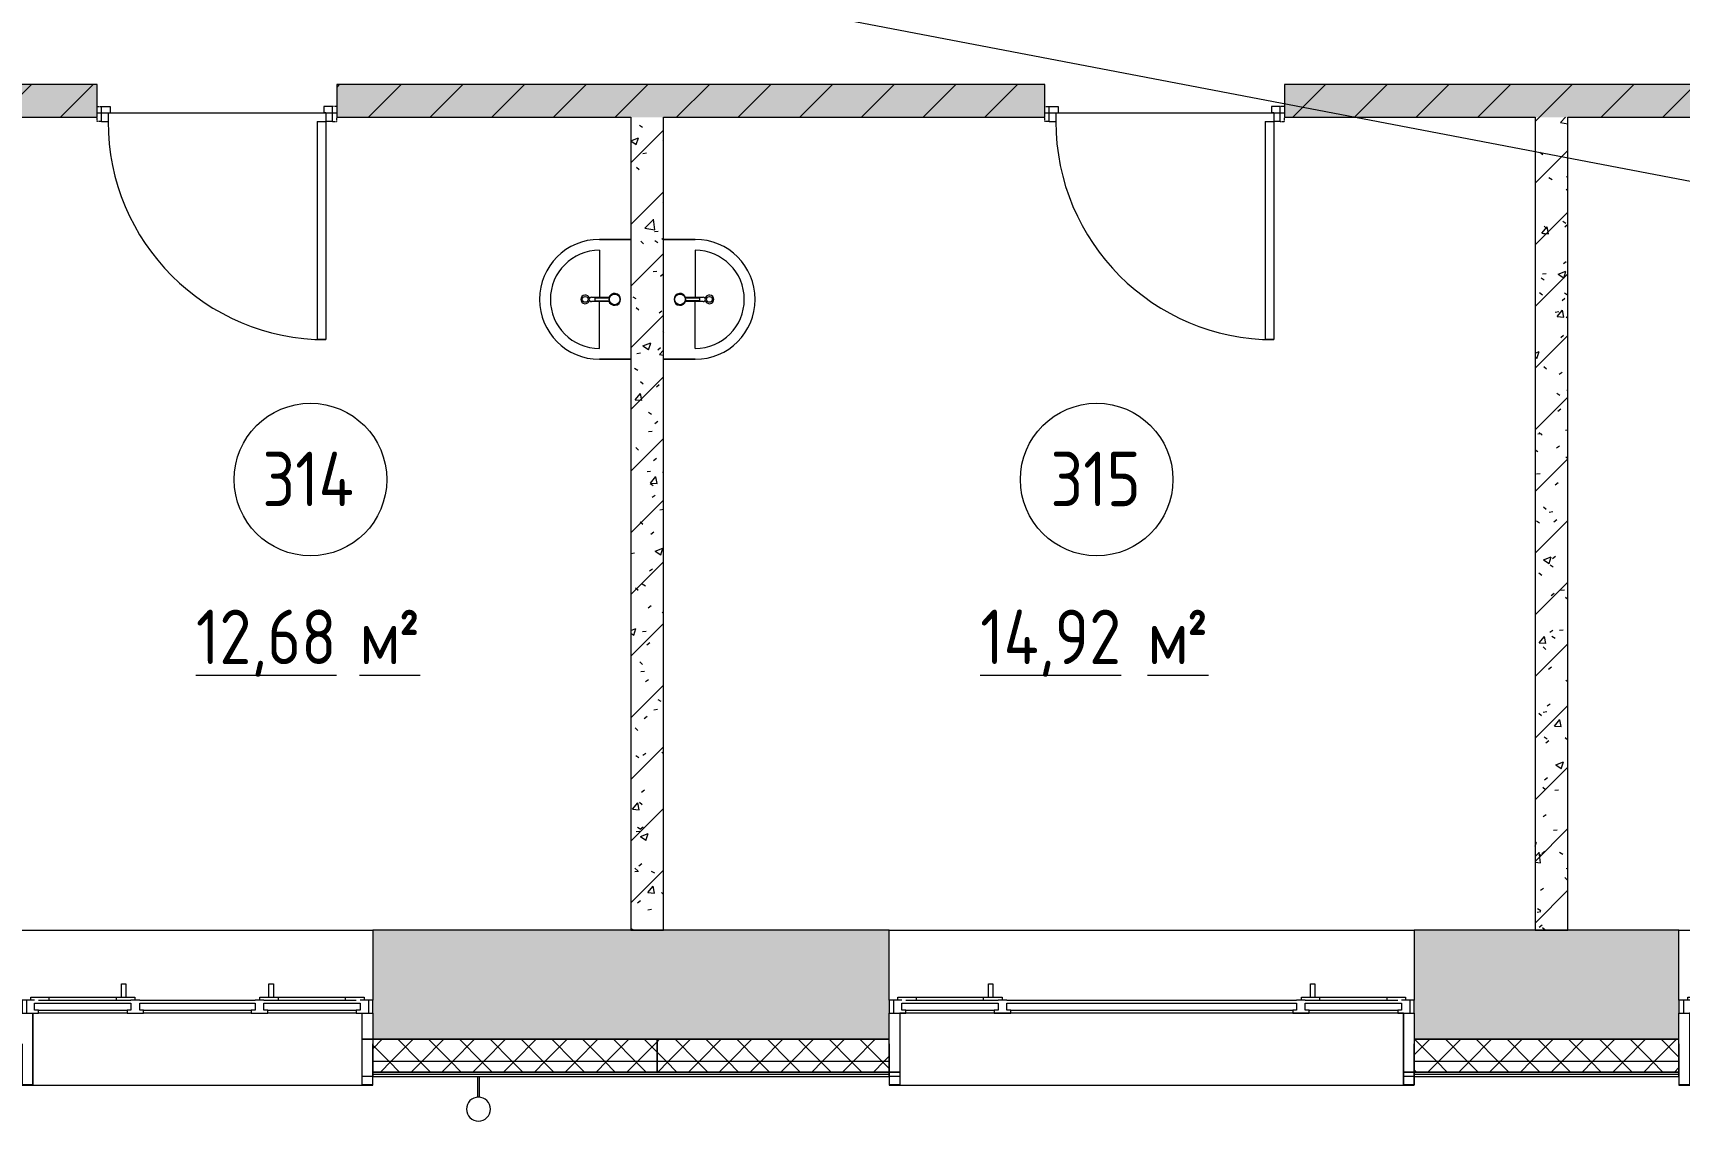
# Model space of a CAD drawing. Header units: millimetres. Extents: x -515342 to 330399, y -224905 to 507333.
# Drawn here: x -336525 to -328969, y 260370 to 265362 of the extents above; entities that cross this region are included whole.
import ezdxf

# ---------------------------------------------------------------- set-up
doc = ezdxf.new("R2010")
doc.units = ezdxf.units.MM
doc.linetypes.add('ASVP_Невидимые', pattern=[5, 3, -2])
doc.layers.get('0').update_dxf_attribs({"lineweight": 0})
for name, color, linetype, lineweight in [('_ Окна', 7, 'Continuous', 0), ('Витраж', 7, 'Continuous', 0), ('Двери', 7, 'Continuous', 0), ('Марки помещений', 7, 'Continuous', 0), ('Обобщенные модели', 7, 'Continuous', 0), ('Окна', 7, 'Continuous', 0), ('Перекрытие', 7, 'Continuous', 0), ('Сантехника', 7, 'Continuous', 0), ('Стены внутренние', 7, 'Continuous', 0), ('Стены наружные', 7, 'Continuous', 0), ('Стены несущие', 7, 'Continuous', 0), ('Стены отделка', 7, 'Continuous', 0), ('Стены перегородки', 7, 'Continuous', 0), ('Стены штриховка', 7, 'Continuous', 0), ('экспертиза ДУ', 1, 'Continuous', 0)]:
    doc.layers.add(name, color=color, linetype=linetype, lineweight=lineweight)
doc.styles.add('GOST Common_1', font='', dxfattribs={"width": 0.9, "height": 250})
doc.styles.add('GOST Common_2', font='', dxfattribs={"width": 0.9, "height": 250})
doc.styles.get('GOST Common_1').set_extended_font_data('GOST Common')
doc.styles.get('GOST Common_2').set_extended_font_data('GOST Common')
pattern_1 = [(45, (0, 0), (-70.71068, 70.71068), []), (135, (0, 0), (-70.71068, -70.71068), [])]
pattern_2 = [(45, (-375064.64, 258270.41), (-141.42136, 141.42136), [])]
pattern_3 = [(50, (-375064.64, 258270.4), (364.368, -31.8783), [38.1, -419.1]), (355, (-375064.64, 258270.4), (-70.4859, 382.1133), [30.48, -335.28]), (100.451, (-375034.27, 258267.76), (293.885, 350.2334), [32.38, -356.18]), (46.184, (-375064.64, 258372), (542.1585, -84.086), [57.15, -628.65]), (96.636, (-375019.46, 258365), (474.805, 494.8554), [48.57, -534.27]), (351.184, (-375064.64, 258372), (474.81, 494.85), [45.72, -502.92]), (21, (-375013.84, 258346.6), (303.2285, -204.5305), [38.1, -419.1]), (326, (-375013.84, 258346.6), (123.604, 368.376), [30.48, -335.28]), (71.451, (-374988.57, 258329.57), (426.834, 163.8427), [32.38, -356.18]), (37.5, (-375064.64, 258270.41), (6.17665, 169.11015), [16.764, -314.452, 16.764, -323.596, -336.55]), (37.5, (-375064.64, 258270.41), (6.17665, 169.11015), [-671.576, 16.764, -319.786]), (7.5, (-375064.64, 258270.41), (133.6389, 200.3615), [16.764, -177.292, 16.764, -306.832, -128.27]), (7.5, (-375064.64, 258270.41), (133.6389, 200.3615), [-517.652, 16.764, -111.506]), (327.5, (-375177.92, 258270.41), (271.18182, -11.45836), [16.764, -110.236, 16.764, -379.476, -525.78]), (327.5, (-375177.92, 258270.41), (271.18182, -11.45836), [-523.24, 16.764, -509.016]), (317.5, (-375228.72, 258270.41), (296.2585, 50.8528), [16.764, -148.336, 16.764, -246.38, -373.38]), (317.5, (-375228.72, 258270.41), (296.2585, 50.8528), [-428.244, 16.764, -356.616])]

# ---------------------------------------------------------------- blocks, each defined once
blk = doc.blocks.new('Окно_ПВХ_3Створки_1Фрамуга-верх - АР_Окно_ОП_1820_h_х1570_3ст2фр-в-V3-О_АР_П_3__6_750_План 3 этажа')
at = {"layer": '_ Окна'}
for p, q in [((-729, 130), (-805, 130)), ((-805, 130), (-805, 70)), ((-785, 70), (-785, 130)), ((-747, 84), (-747, 116)), ((-747, 116), (-729, 116)), ((-305, 84), (-747, 84)), ((-729, 116), (-729, 130)), ((-323, 116), (-729, 116)), ((-247, 130), (-323, 130)), ((-323, 130), (-323, 116)), ((-323, 116), (-305, 116)), ((-305, 116), (-305, 84)), ((-265, 84), (-265, 116)), ((-265, 116), (-247, 116)), ((265, 84), (-265, 84)), ((-247, 116), (-247, 130)), ((247, 116), (-247, 116)), ((323, 130), (247, 130)), ((247, 130), (247, 116)), ((247, 116), (265, 116)), ((265, 116), (265, 84)), ((305, 84), (305, 116)), ((305, 116), (323, 116)), ((747, 84), (305, 84)), ((323, 116), (323, 130)), ((729, 116), (323, 116)), ((729, 130), (729, 116)), ((805, 130), (729, 130)), ((729, 116), (747, 116)), ((747, 116), (747, 84)), ((785, 70), (785, 130)), ((805, 70), (805, 130)), ((-805, 70), (-747, 70)), ((-765, 56), (-765, 70)), ((-680, 56), (-765, 56)), ((-680, 70), (-680, 56)), ((-372, 70), (-372, 56)), ((-287, 56), (-372, 56)), ((-305, 70), (-265, 70)), ((-287, 70), (-287, 56)), ((265, 70), (305, 70)), ((287, 56), (287, 70)), ((372, 56), (287, 56)), ((372, 70), (372, 56)), ((680, 70), (680, 56)), ((765, 56), (680, 56)), ((747, 70), (805, 70)), ((765, 70), (765, 56))]:
    blk.add_line(p, q, dxfattribs=at)
at = {"layer": 'Окна'}
for p, q in [((-729, 130), (-323, 130)), ((-247, 130), (247, 130)), ((323, 130), (729, 130)), ((-305, 70), (-729, 70)), ((-372, 56), (-680, 56)), ((-348.5, -4), (-348.5, 56)), ((-328.5, 56), (-328.5, -4)), ((265, 70), (-265, 70)), ((729, 70), (305, 70)), ((328.5, -4), (328.5, 56)), ((348.5, 56), (348.5, -4)), ((680, 56), (372, 56)), ((-328.5, -4), (-348.5, -4)), ((348.5, -4), (328.5, -4))]:
    blk.add_line(p, q, dxfattribs=at)
blk = doc.blocks.new('Окно_ПВХ_3Створки_1Фрамуга-верх - АР_Окно_ОП_1820_h_х2370_3ст2фр-в-9695517-О_АР_П_3__6_750_План 3 этажа')
at = {"layer": '_ Окна'}
for p, q in [((-1129, 130), (-1205, 130)), ((-1205, 130), (-1205, 70)), ((-1185, 70), (-1185, 130)), ((-1147, 84), (-1147, 116)), ((-1147, 116), (-1129, 116)), ((-705, 84), (-1147, 84)), ((-1129, 116), (-1129, 130)), ((-723, 116), (-1129, 116)), ((-647, 130), (-723, 130)), ((-723, 130), (-723, 116)), ((-723, 116), (-705, 116)), ((-705, 116), (-705, 84)), ((-665, 84), (-665, 116)), ((-665, 116), (-647, 116)), ((665, 84), (-665, 84)), ((-647, 116), (-647, 130)), ((647, 116), (-647, 116)), ((723, 130), (647, 130)), ((647, 130), (647, 116)), ((647, 116), (665, 116)), ((665, 116), (665, 84)), ((705, 84), (705, 116)), ((705, 116), (723, 116)), ((1147, 84), (705, 84)), ((723, 116), (723, 130)), ((1129, 116), (723, 116)), ((1129, 130), (1129, 116)), ((1205, 130), (1129, 130)), ((1129, 116), (1147, 116)), ((1147, 116), (1147, 84)), ((1185, 70), (1185, 130)), ((1205, 70), (1205, 130)), ((-1205, 70), (-1147, 70)), ((-1165, 56), (-1165, 70)), ((-1080, 56), (-1165, 56)), ((-1080, 70), (-1080, 56)), ((-772, 70), (-772, 56)), ((-687, 56), (-772, 56)), ((-705, 70), (-665, 70)), ((-687, 70), (-687, 56)), ((665, 70), (705, 70)), ((687, 56), (687, 70)), ((772, 56), (687, 56)), ((772, 70), (772, 56)), ((1080, 70), (1080, 56)), ((1165, 56), (1080, 56)), ((1147, 70), (1205, 70)), ((1165, 70), (1165, 56))]:
    blk.add_line(p, q, dxfattribs=at)
at = {"layer": 'Окна'}
for p, q in [((-1129, 130), (-723, 130)), ((-647, 130), (647, 130)), ((723, 130), (1129, 130)), ((-705, 70), (-1129, 70)), ((-772, 56), (-1080, 56)), ((-748.5, -4), (-748.5, 56)), ((-728.5, 56), (-728.5, -4)), ((665, 70), (-665, 70)), ((1129, 70), (705, 70)), ((728.5, -4), (728.5, 56)), ((748.5, 56), (748.5, -4)), ((1080, 56), (772, 56)), ((-728.5, -4), (-748.5, -4)), ((748.5, -4), (728.5, -4))]:
    blk.add_line(p, q, dxfattribs=at)
blk = doc.blocks.new('Прямоугольный импост - АР_Откос_Металлический_50х330 Белый Левый-9898756-О_АР_П_3__6_750_План 3 этажа')
at = {"layer": 'Витраж'}
blk.add_line((30162.6, 2265), (31672.6, 2265), dxfattribs=at)
blk = doc.blocks.new('Прямоугольный импост - АР_Откос_Металлический_50х330 Белый Правый-V10-О_АР_П_3__6_750_План 3 этажа')
at = {"layer": 'Витраж', "lineweight": 18}
for p, q in [((-50, -40), (-50, 290)), ((-49, 290), (-49, -39)), ((-1, -39), (-1, 150)), ((-1, 150), (0, 150)), ((0, 150), (0, -40)), ((0, -40), (-50, -40)), ((-49, -39), (-1, -39))]:
    blk.add_line(p, q, dxfattribs=at)
blk = doc.blocks.new('Прямоугольный импост - АР_Откос_Металлический_50х330 Белый Левый-V11-О_АР_П_3__6_750_План 3 этажа')
at = {"layer": 'Витраж', "lineweight": 18}
for p, q in [((-50, 290), (-50, -40)), ((-49, -39), (-49, 290)), ((0, 150), (-1, 150)), ((-1, 150), (-1, -39)), ((0, -40), (0, 150)), ((-50, -40), (0, -40)), ((-1, -39), (-49, -39))]:
    blk.add_line(p, q, dxfattribs=at)
blk = doc.blocks.new('Прямоугольный импост - АР_Откос_Металлический_50х330 Белый Правый-V17-О_АР_П_3__6_750_План 3 этажа')
at = {"layer": 'Витраж', "lineweight": 18}
for p, q in [((-50, -40), (-50, 290)), ((-50, 290), (-49, 290)), ((-49, 290), (-49, -39)), ((-1, -39), (-1, 150)), ((-1, 150), (0, 150)), ((0, 150), (0, -40)), ((0, -40), (-50, -40)), ((-49, -39), (-1, -39))]:
    blk.add_line(p, q, dxfattribs=at)
blk = doc.blocks.new('Прямоугольный импост - АР_Откос_Металлический_50х330 Коричневый Левый-9899771-О_АР_П_3__6_750_План 3 этажа')
at = {"layer": 'Витраж'}
for p, q in [((24023.4, 2594.9), (21713.4, 2594.9)), ((21713.4, 2264.9), (24023.4, 2264.9))]:
    blk.add_line(p, q, dxfattribs=at)
blk = doc.blocks.new('Прямоугольный импост - АР_Откос_Металлический_50х330 Коричневый Правый-V12-О_АР_П_3__6_750_План 3 этажа')
at = {"layer": 'Витраж', "lineweight": 18}
for p, q in [((-50, -40), (-50, 290)), ((-50, 290), (-49, 290)), ((-49, 290), (-49, -39)), ((-1, -39), (-1, 150)), ((-1, 150), (0, 150)), ((0, 150), (0, -40)), ((0, -40), (-50, -40)), ((-49, -39), (-1, -39))]:
    blk.add_line(p, q, dxfattribs=at)
blk = doc.blocks.new('Прямоугольный импост - АР_Откос_Металлический_50х330 Коричневый Левый-V13-О_АР_П_3__6_750_План 3 этажа')
at = {"layer": 'Витраж', "lineweight": 18}
for p, q in [((-50, 290), (-50, -40)), ((-49, 290), (-50, 290)), ((-49, -39), (-49, 290)), ((0, 150), (-1, 150)), ((-1, 150), (-1, -39)), ((0, -40), (0, 150)), ((-50, -40), (0, -40)), ((-1, -39), (-49, -39))]:
    blk.add_line(p, q, dxfattribs=at)
blk = doc.blocks.new('Влж_Водосточная труба_Хомут - Хомут-V25-О_АР_П_3__6_750_План 3 этажа')
at = {"layer": 'Обобщенные модели'}
for p, q in [((40580, 2304.9), (40580, 2209.7)), ((40580, 2304.9), (40590, 2304.9)), ((40590, 2209.7), (40590, 2304.9))]:
    blk.add_line(p, q, dxfattribs=at)
for start, end in [(360, 180), (180, 360)]:
    blk.add_arc((40585, 2154.9), 55, start, end, dxfattribs=at)
blk.add_open_spline([(40590, 2209.7), (40590, 2209.7), (40589.9, 2209.7), (40589.7, 2209.7), (40589.3, 2209.8), (40588.9, 2209.8), (40588.2, 2209.8), (40587.5, 2209.9), (40586.7, 2209.9), (40585.8, 2209.9), (40585, 2209.9), (40584.2, 2209.9), (40583.5, 2209.9), (40582.7, 2209.9), (40581.8, 2209.8), (40581, 2209.8), (40580.2, 2209.7), (40580, 2209.7), (40580, 2209.7)], degree=3, knots=[0, 0, 0, 0, 0.055556, 0.111111, 0.166667, 0.222222, 0.277778, 0.333333, 0.388889, 0.444444, 0.513889, 0.548611, 0.583333, 0.652778, 0.722222, 0.791667, 0.861111, 1, 1, 1, 1], dxfattribs=at)
blk = doc.blocks.new('СД_Люблино_Фасады_rvt-1-О_АР_П_3__6_750_План 3 этажа')
at = {"layer": 'Стены внутренние'}
h = blk.add_hatch(dxfattribs=at)
h.set_pattern_fill('FP_1', color=256, style=0, pattern_type=2)
h.set_pattern_definition([(45, (0, 0), (-224.5064, 224.5064), []), (45, (224.5, 0), (-224.5064, 224.5064), [396.875, -79.375, 3.353, -76.022])])
h.paths.add_polyline_path([(85325, 2475), (85325, 2975), (84034.6, 2975), (84034.6, 2475), (84354.2, 2475)])
h.paths.add_polyline_path([(82424.6, 2475), (82424.6, 2975), (80024.6, 2975), (80024.6, 2475), (82310.6, 2475)])
h.paths.add_polyline_path([(77614.6, 2475), (77614.6, 2975), (76428.8, 2975), (76428.8, 2475), (77457.1, 2475)])
h.paths.add_polyline_path([(73880.8, 2475), (74018.8, 2475), (74018.8, 2975), (71654.3, 2975), (71654.3, 2475), (73625.3, 2475)])
h.paths.add_polyline_path([(70044.3, 2475), (70044.3, 2975), (68833.2, 2975), (68833.2, 2475), (69547.1, 2475)])
h.paths.add_polyline_path([(67223.2, 2475), (67223.2, 2975), (66055, 2975), (66055, 2475), (66983.7, 2475)])
h.paths.add_polyline_path([(64445, 2475), (64445, 2975), (63279.5, 2975), (63279.5, 2475), (64429.2, 2475)])
h.paths.add_polyline_path([(61669.5, 2475), (61669.5, 2975), (59270, 2975), (59270, 2475), (61619.2, 2475)])
h.paths.add_polyline_path([(56860, 2475), (56860, 2975), (55705, 2975), (55705, 2475), (56765.7, 2475)])
h.paths.add_polyline_path([(53295, 2475), (53295, 2975), (52107.5, 2975), (52107.5, 2475), (53189.4, 2475)])
h.paths.add_polyline_path([(49697.5, 2475), (49697.5, 2975), (48505, 2975), (48505, 2475), (49613.1, 2475)])
h.paths.add_polyline_path([(46036.8, 2475), (46095, 2475), (46095, 2975), (44880, 2975), (44880, 2475), (45525.9, 2475)])
h.paths.add_polyline_path([(42470, 2475), (42470, 2975), (40100.1, 2975), (40100.1, 2475), (42460.5, 2475)])
h.paths.add_polyline_path([(38490.1, 2475), (38490.1, 2975), (37284.2, 2975), (37284.2, 2475), (38373.4, 2475)])
h.paths.add_polyline_path([(35563.4, 2475), (35674.2, 2475), (35674.2, 2975), (34486.9, 2975), (34486.9, 2475), (35308, 2475)])
h.paths.add_polyline_path([(32753.5, 2475), (32876.9, 2475), (32876.9, 2975), (31722.6, 2975), (31722.6, 2475), (32242.6, 2475)])
h.paths.add_polyline_path([(29943.5, 2475), (30112.6, 2475), (30112.6, 2975), (27685.9, 2975), (27685.9, 2475), (29688.1, 2475)])
h.paths.add_polyline_path([(25275.9, 2475), (25275.9, 2975), (24073.4, 2975), (24073.4, 2475), (25090, 2475)])
h.paths.add_polyline_path([(21663.4, 2475), (21663.4, 2975), (19290.9, 2975), (19290.9, 2475), (21513.7, 2475)])
h.paths.add_polyline_path([(17680.9, 2475), (17680.9, 2975), (16335, 2975), (16335, 2475), (17426.5, 2475)])
at = {"layer": 'Стены наружные'}
h = blk.add_hatch(dxfattribs=at)
h.set_pattern_fill('FP_5', color=256, style=0, pattern_type=2)
h.set_pattern_definition(pattern_1)
h.paths.add_polyline_path([(41405, 2375), (41405, 2475), (40100.1, 2475), (40100.1, 2375), (40927.8, 2375)])
h.paths.add_polyline_path([(38490.1, 2375), (38490.1, 2475), (37284.2, 2475), (37284.2, 2375), (38373.4, 2375)])
h.paths.add_polyline_path([(35674.2, 2375), (35674.2, 2475), (34436.9, 2475), (34436.9, 2375), (35563.4, 2375)])
h.paths.add_polyline_path([(32753.5, 2375), (32926.9, 2375), (32926.9, 2475), (31722.6, 2475), (31722.6, 2375), (32242.6, 2375)])
h.paths.add_polyline_path([(30112.6, 2375), (30112.6, 2475), (27685.9, 2475), (27685.9, 2375), (29943.5, 2375)])
h.paths.add_polyline_path([(25090, 2375), (25275.9, 2375), (25275.9, 2475), (24073.4, 2475), (24073.4, 2375)])
h.paths.add_polyline_path([(21663.4, 2375), (21663.4, 2475), (19290.9, 2475), (19290.9, 2375), (21513.7, 2375)])
h.paths.add_polyline_path([(17426.5, 2375), (17680.9, 2375), (17680.9, 2475), (16335, 2475), (16335, 2375), (16915.6, 2375)])
h = blk.add_hatch(dxfattribs=at)
h.set_pattern_fill('FP_5', color=256, style=0, pattern_type=2)
h.set_pattern_definition(pattern_1)
h.paths.add_polyline_path([(59320.2, 2375), (60240, 2375), (60240, 2475), (59270, 2475), (59270, 2375)])
h.paths.add_polyline_path([(56765.7, 2375), (56860, 2375), (56860, 2475), (55705, 2475), (55705, 2375), (56254.8, 2375)])
h.paths.add_polyline_path([(53295, 2375), (53295, 2475), (52107.5, 2475), (52107.5, 2375), (53189.4, 2375)])
h.paths.add_polyline_path([(48591.3, 2375), (49697.5, 2375), (49697.5, 2475), (48505, 2475), (48505, 2375)])
h.paths.add_polyline_path([(46095, 2375), (46095, 2475), (44880, 2475), (44880, 2375), (46036.8, 2375)])
h.paths.add_polyline_path([(42470, 2375), (42470, 2475), (41405, 2475), (41405, 2375), (42460.5, 2375)])
h = blk.add_hatch(dxfattribs=at)
h.set_pattern_fill('FP_5', color=256, style=0, pattern_type=2)
h.set_pattern_definition(pattern_1)
h.paths.add_polyline_path([(41405, 2325), (41405, 2375), (40100.1, 2375), (40100.1, 2325), (41385, 2325)])
h.paths.add_polyline_path([(38490.1, 2325), (38490.1, 2375), (37284.2, 2375), (37284.2, 2325), (38373.4, 2325)])
h.paths.add_polyline_path([(35563.4, 2325), (35674.2, 2325), (35674.2, 2375), (34436.9, 2375), (34436.9, 2325), (35308, 2325)])
h.paths.add_polyline_path([(32926.9, 2325), (32926.9, 2375), (31722.6, 2375), (31722.6, 2325), (32753.5, 2325)])
h.paths.add_polyline_path([(30112.6, 2325), (30112.6, 2375), (27685.9, 2375), (27685.9, 2325), (29943.5, 2325)])
h.paths.add_polyline_path([(25090, 2325), (25275.9, 2325), (25275.9, 2375), (24073.4, 2375), (24073.4, 2325)])
h.paths.add_polyline_path([(21663.4, 2325), (21663.4, 2375), (19290.9, 2375), (19290.9, 2325), (21513.7, 2325)])
h.paths.add_polyline_path([(17680.9, 2325), (17680.9, 2375), (16435, 2375), (16435, 2325), (17426.5, 2325)])
h = blk.add_hatch(dxfattribs=at)
h.set_pattern_fill('FP_5', color=256, style=0, pattern_type=2)
h.set_pattern_definition(pattern_1)
h.paths.add_polyline_path([(59320.2, 2325), (60240, 2325), (60240, 2375), (59270, 2375), (59270, 2325)])
h.paths.add_polyline_path([(56765.7, 2325), (56860, 2325), (56860, 2375), (55705, 2375), (55705, 2325), (56254.8, 2325)])
h.paths.add_polyline_path([(53295, 2325), (53295, 2375), (52107.5, 2375), (52107.5, 2325), (53189.4, 2325)])
h.paths.add_polyline_path([(49697.5, 2325), (49697.5, 2375), (48505, 2375), (48505, 2325), (49613.1, 2325)])
h.paths.add_polyline_path([(46095, 2325), (46095, 2375), (44880, 2375), (44880, 2325), (46036.8, 2325)])
h.paths.add_polyline_path([(42470, 2325), (42470, 2375), (41405, 2375), (41405, 2325), (42460.5, 2325)])
at = {"layer": 'Стены внутренние'}
for p, q in [((38490.1, 2975), (40100.1, 2975)), ((42470, 2975), (44880, 2975)), ((46095, 2975), (48505, 2975)), ((40100.1, 2475), (40051.1, 2475)), ((40099.3, 2304.9), (40051, 2304.9)), ((42519.1, 2304.9), (42470.8, 2304.9)), ((42471, 2324.9), (42519.2, 2324.9)), ((44830.8, 2324.9), (44879, 2324.9)), ((44879.2, 2304.9), (44830.9, 2304.9))]:
    blk.add_line(p, q, dxfattribs=at)
at = {"layer": 'Стены наружные'}
for p, q in [((40051.1, 2475), (40100.1, 2475)), ((42519.2, 2325), (42471, 2325)), ((44879, 2325), (44830.8, 2325))]:
    blk.add_line(p, q, dxfattribs=at)
at = {"layer": 'Стены несущие'}
for p, q in [((42470, 2975), (40100.1, 2975)), ((40100.1, 2975), (40100.1, 2655)), ((42470, 2655), (42470, 2975)), ((46095, 2975), (44880, 2975)), ((44880, 2975), (44880, 2655)), ((46095, 2655), (46095, 2975)), ((40100.1, 2595), (40100.1, 2475)), ((42470, 2475), (42470, 2595)), ((44880, 2595), (44880, 2475)), ((46095, 2475), (46095, 2595)), ((40100.1, 2475), (41405, 2475)), ((41405, 2475), (42470, 2475)), ((42470, 2475), (41405, 2475)), ((44880, 2475), (46095, 2475)), ((46095, 2475), (44880, 2475))]:
    blk.add_line(p, q, dxfattribs=at)
at = {"layer": 'Стены отделка', "lineweight": 9}
for p, q in [((41405, 2475), (40100.1, 2475)), ((40100.1, 2475), (40100.1, 2375)), ((41405, 2375), (41405, 2475)), ((41405, 2475), (41405, 2375)), ((42470, 2375), (42470, 2475)), ((44880, 2475), (44880, 2375)), ((46095, 2375), (46095, 2475)), ((40100.1, 2375), (40100.1, 2325)), ((41405, 2325), (41405, 2375)), ((41405, 2375), (41405, 2325)), ((42470, 2325), (42470, 2375)), ((44880, 2375), (44880, 2325)), ((46095, 2325), (46095, 2375)), ((40100.1, 2324.9), (40100.1, 2314.9)), ((40100.1, 2314.9), (40100.1, 2304.9)), ((40100.1, 2304.9), (40580.2, 2304.9)), ((40589.8, 2304.9), (41385, 2304.9)), ((41385, 2325), (41405, 2325)), ((42470, 2324.9), (41385, 2324.9)), ((41385, 2304.9), (42470, 2304.9)), ((41405, 2325), (42470, 2325)), ((42470, 2314.9), (42470, 2324.9)), ((42470, 2304.9), (42470, 2314.9)), ((44880, 2325), (46095, 2325)), ((46095, 2324.9), (44880, 2324.9)), ((44880, 2324.9), (44880, 2314.9)), ((44880, 2314.9), (44880, 2304.9)), ((44880, 2304.9), (46095, 2304.9)), ((46095, 2314.9), (46095, 2324.9)), ((46095, 2304.9), (46095, 2314.9))]:
    blk.add_line(p, q, dxfattribs=at)
at = {"layer": 'Стены штриховка'}
for p, q in [((40100.1, 2375), (41405, 2375)), ((41405, 2375), (42470, 2375)), ((44880, 2375), (46095, 2375)), ((40100.1, 2325), (41385, 2325)), ((41385, 2324.9), (40100.1, 2324.9)), ((40100.1, 2314.9), (41385, 2314.9)), ((41385, 2314.9), (42470, 2314.9)), ((44880, 2314.9), (46095, 2314.9))]:
    blk.add_line(p, q, dxfattribs=at)
at = {"layer": 'Витраж', "lineweight": 9, "extrusion": (0, 0, -1)}
for name, p in [('Прямоугольный импост - АР_Откос_Металлический_50х330 Белый Правый-V10-О_АР_П_3__6_750_План 3 этажа', (-38490.1, 2305)), ('Прямоугольный импост - АР_Откос_Металлический_50х330 Коричневый Правый-V12-О_АР_П_3__6_750_План 3 этажа', (-42470, 2304.9)), ('Прямоугольный импост - АР_Откос_Металлический_50х330 Белый Правый-V17-О_АР_П_3__6_750_План 3 этажа', (-46095, 2304.9))]:
    blk.add_blockref(name, p, dxfattribs=at)
at = {"layer": 'Витраж', "lineweight": 9}
for name, p in [('Прямоугольный импост - АР_Откос_Металлический_50х330 Белый Левый-V11-О_АР_П_3__6_750_План 3 этажа', (40100.1, 2305)), ('Прямоугольный импост - АР_Откос_Металлический_50х330 Коричневый Левый-9899771-О_АР_П_3__6_750_План 3 этажа', (20806.6, 0)), ('Прямоугольный импост - АР_Откос_Металлический_50х330 Коричневый Левый-V13-О_АР_П_3__6_750_План 3 этажа', (44880, 2304.9)), ('Прямоугольный импост - АР_Откос_Металлический_50х330 Белый Левый-9898756-О_АР_П_3__6_750_План 3 этажа', (8377.5, 0))]:
    blk.add_blockref(name, p, dxfattribs=at)
at = {"layer": 'Обобщенные модели', "lineweight": 9}
blk.add_blockref('Влж_Водосточная труба_Хомут - Хомут-V25-О_АР_П_3__6_750_План 3 этажа', (0, 0), dxfattribs=at)
at = {"layer": 'Окна', "lineweight": 9, "rotation": 180}
for name, p in [('Окно_ПВХ_3Створки_1Фрамуга-верх - АР_Окно_ОП_1820_h_х1570_3ст2фр-в-V3-О_АР_П_3__6_750_План 3 этажа', (39295.1, 2725)), ('Окно_ПВХ_3Створки_1Фрамуга-верх - АР_Окно_ОП_1820_h_х2370_3ст2фр-в-9695517-О_АР_П_3__6_750_План 3 этажа', (43675, 2725)), ('Окно_ПВХ_3Створки_1Фрамуга-верх - АР_Окно_ОП_1820_h_х2370_3ст2фр-в-9695517-О_АР_П_3__6_750_План 3 этажа', (47300, 2725))]:
    blk.add_blockref(name, p, dxfattribs=at)
blk = doc.blocks.new('Дверь_Деревянная_1 полотно - АР_Дверь_Межкомнатная_1000х2000h_полотно__Г_Пр-9571013-О_АР_П_3__6_750_План 3 этажа')
at = {"layer": 'Двери', "lineweight": 18}
for p, q in [((-500, 95), (-500, 1095)), ((-500, 1095), (-460, 1095)), ((-460, 95), (-460, 1095)), ((-530, 95), (-500, 95)), ((-530, 95), (-530, 25)), ((-500, 55), (-500, 95)), ((-460, 95), (-500, 95)), ((530, 95), (500, 95)), ((500, 55), (500, 95)), ((530, 95), (530, 25)), ((-530, 25), (-490, 25)), ((-500, 55), (-490, 55)), ((-490, 25), (-490, 55)), ((500, 55), (490, 55)), ((490, 25), (490, 55)), ((530, 25), (490, 25))]:
    blk.add_line(p, q, dxfattribs=at)
at = {"layer": 'Двери', "linetype": 'ASVP_Невидимые', "lineweight": 18}
for p, q in [((-550, 95), (-550, 75)), ((-530, 95), (-550, 95)), ((530, 95), (550, 95)), ((550, 95), (550, 75)), ((-550, 25), (-530, 25)), ((550, 25), (530, 25))]:
    blk.add_line(p, q, dxfattribs=at)
at = {"layer": 'Двери', "lineweight": 18}
blk.add_arc((-500, 95), 1000, 0, 90, dxfattribs=at)
blk = doc.blocks.new('2D_Раковина - АР_Сантехнические приборы_Раковина 550х420-8920611-О_АР_П_3__6_750_План 3 этажа')
at = {"layer": 'Сантехника'}
for p, q in [((-119.1, 175.6), (-119.1, 256.9)), ((-115.1, 241), (-115.1, 174.6)), ((-103.1, 241), (-115.1, 241)), ((-103.1, 174.6), (-103.1, 241)), ((-99.1, 256.9), (-99.1, 175.6)), ((-384.1, 220), (-384.1, 75)), ((-384.1, 75), (-384.1, 220)), ((-334.1, 220), (-119.1, 220)), ((115.9, 220), (-99.1, 220)), ((165.9, 75), (165.9, 220)), ((165.9, 220), (165.9, 75))]:
    blk.add_line(p, q, dxfattribs=at)
for centre, radius in [((-109.1, 285), 13.3), ((-109.1, 150), 24.5)]:
    blk.add_circle(centre, radius, dxfattribs=at)
for centre, radius, start, end in [((-109.1, 220), 275, 360, 180), ((-109.1, 220), 275, 360, 180), ((-109.1, 220), 225, 0, 180), ((-109.1, 285), 20, 284.14377, 255.85623), ((-109.1, 256.9), 10, 0, 180), ((-109.1, 150), 27.5, 102.60426, 77.39774), ((-109.1, 150), 25.3, 76.29328, 103.7089)]:
    blk.add_arc(centre, radius, start, end, dxfattribs=at)
blk = doc.blocks.new('ASVP_Марка_Помещение_ДваЗначения - Номер Площадь-685795-О_АР_П_3__6_750_План 3 этажа')
at = {"layer": 'Марки помещений'}
blk.add_circle((0, 0), 3.5, dxfattribs=at)

msp = doc.modelspace()

# ---------------------------------------------------------------- hatches: boundary and pattern name
at = {"layer": 'Стены внутренние'}
h = msp.add_hatch(dxfattribs=at)
h.set_pattern_fill('FP_2', color=256, style=0, pattern_type=2)
h.set_pattern_definition(pattern_2)
h.paths.add_polyline_path([(-326079.6354, 264975.4137), (-326079.6354, 265125.4137), (-327779.6354, 265125.4137), (-327779.6354, 264975.4137), (-326473.3092, 264975.4137)])
h.paths.add_polyline_path([(-328879.6354, 264975.4137), (-328879.6354, 265125.4137), (-330779.6354, 265125.4137), (-330779.6354, 264975.4137), (-329479.6354, 264975.4137)])
h.paths.add_polyline_path([(-331879.6354, 264975.4137), (-331879.6354, 265125.4137), (-335129.6354, 265125.4137), (-335129.6354, 264975.4137), (-332604.0905, 264975.4137)])
h.paths.add_polyline_path([(-336229.6354, 264975.4137), (-336229.6354, 265125.4137), (-338129.6354, 265125.4137), (-338129.6354, 264975.4137), (-336691.278, 264975.4137)])
h.paths.add_polyline_path([(-339329.6354, 264975.4137), (-339329.6354, 265125.4137), (-341079.6354, 265125.4137), (-341079.6354, 264975.4137), (-339779.6354, 264975.4137)])
h.paths.add_polyline_path([(-342079.6354, 264975.4137), (-342079.6354, 265125.4137), (-343579.6354, 265125.4137), (-343579.6354, 264975.4137), (-342822.0592, 264975.4137)])
h = msp.add_hatch(dxfattribs=at)
h.set_pattern_fill('FP_3', color=256, style=0, pattern_type=2)
h.set_pattern_definition(pattern_3)
h.paths.add_polyline_path([(-326079.6354, 264975.4137), (-326079.6354, 265125.4137), (-327779.6354, 265125.4137), (-327779.6354, 264975.4137), (-326473.3092, 264975.4137)])
h.paths.add_polyline_path([(-328879.6354, 264975.4137), (-328879.6354, 265125.4137), (-330779.6354, 265125.4137), (-330779.6354, 264975.4137), (-329479.6354, 264975.4137)])
h.paths.add_polyline_path([(-331879.6354, 264975.4137), (-331879.6354, 265125.4137), (-335129.6354, 265125.4137), (-335129.6354, 264975.4137), (-332604.0905, 264975.4137)])
h.paths.add_polyline_path([(-336229.6354, 264975.4137), (-336229.6354, 265125.4137), (-338129.6354, 265125.4137), (-338129.6354, 264975.4137), (-336691.278, 264975.4137)])
h.paths.add_polyline_path([(-339329.6354, 264975.4137), (-339329.6354, 265125.4137), (-341079.6354, 265125.4137), (-341079.6354, 264975.4137), (-339779.6354, 264975.4137)])
h.paths.add_polyline_path([(-342079.6354, 264975.4137), (-342079.6354, 265125.4137), (-343579.6354, 265125.4137), (-343579.6354, 264975.4137), (-342822.0592, 264975.4137)])
h = msp.add_hatch(dxfattribs=at)
h.set_pattern_fill('FP_2', color=256, style=0, pattern_type=2)
h.set_pattern_definition(pattern_2)
h.paths.add_polyline_path([(-333629.6354, 261245.4137), (-333629.6354, 264975.4137), (-333779.6354, 264975.4137), (-333779.6354, 261245.4137)])
h = msp.add_hatch(dxfattribs=at)
h.set_pattern_fill('FP_3', color=256, style=0, pattern_type=2)
h.set_pattern_definition(pattern_3)
h.paths.add_polyline_path([(-333629.6354, 261245.4137), (-333629.6354, 264975.4137), (-333779.6354, 264975.4137), (-333779.6354, 261245.4137)])
h = msp.add_hatch(dxfattribs=at)
h.set_pattern_fill('FP_2', color=256, style=0, pattern_type=2)
h.set_pattern_definition(pattern_2)
h.paths.add_polyline_path([(-329538.6999, 261245.4137), (-329479.6354, 261245.4137), (-329479.6354, 264975.4137), (-329629.6354, 264975.4137), (-329629.6354, 261245.4137)])
h = msp.add_hatch(dxfattribs=at)
h.set_pattern_fill('FP_3', color=256, style=0, pattern_type=2)
h.set_pattern_definition(pattern_3)
h.paths.add_polyline_path([(-329538.6999, 261245.4137), (-329479.6354, 261245.4137), (-329479.6354, 264975.4137), (-329629.6354, 264975.4137), (-329629.6354, 261245.4137)])

# ---------------------------------------------------------------- linework, layer by layer
at = {"layer": 'Перекрытие'}
for p, q in [((-336229.6354, 264995.4137), (-335129.6354, 264995.4137)), ((-331879.6354, 264995.4137), (-330779.6354, 264995.4137))]:
    msp.add_line(p, q, dxfattribs=at)
at = {"layer": 'Стены перегородки'}
for p, q in [((-336229.6354, 265125.4137), (-338129.6354, 265125.4137)), ((-336229.6354, 264975.4137), (-336229.6354, 265125.4137)), ((-331879.6354, 265125.4137), (-335129.6354, 265125.4137)), ((-335129.6354, 265125.4137), (-335129.6354, 264975.4137)), ((-331879.6354, 264975.4137), (-331879.6354, 265125.4137)), ((-328879.6354, 265125.4137), (-330779.6354, 265125.4137)), ((-330779.6354, 265125.4137), (-330779.6354, 264975.4137)), ((-337179.6354, 264975.4137), (-336229.6354, 264975.4137)), ((-335129.6354, 264975.4137), (-333779.6354, 264975.4137)), ((-333779.6354, 264975.4137), (-333779.6354, 261245.4137)), ((-333629.6354, 264975.4137), (-331879.6354, 264975.4137)), ((-333629.6354, 261245.4137), (-333629.6354, 264975.4137)), ((-330779.6354, 264975.4137), (-329629.6354, 264975.4137)), ((-329629.6354, 264975.4137), (-329629.6354, 261245.4137)), ((-329479.6354, 264975.4137), (-328879.6354, 264975.4137)), ((-329479.6354, 261245.4137), (-329479.6354, 264975.4137)), ((-333779.6354, 261245.4137), (-333629.6354, 261245.4137)), ((-329629.6354, 261245.4137), (-329479.6354, 261245.4137))]:
    msp.add_line(p, q, dxfattribs=at)
at = {"layer": 'экспертиза ДУ'}
msp.add_lwpolyline([(-322389.0479, 263431.1773), (-457690.4896, 289317.4334)], dxfattribs=at)

# ---------------------------------------------------------------- block references
msp.add_blockref('СД_Люблино_Фасады_rvt-1-О_АР_П_3__6_750_План 3 этажа', (-375064.6354, 258270.4137))
at = {"layer": 'Двери', "rotation": 180}
for p in [(-335679.6354, 265050.4137), (-331329.6354, 265050.4137)]:
    msp.add_blockref('Дверь_Деревянная_1 полотно - АР_Дверь_Межкомнатная_1000х2000h_полотно__Г_Пр-9571013-О_АР_П_3__6_750_План 3 этажа', p, dxfattribs=at)
at = {"layer": 'Марки помещений', "xscale": 99.99999999999993, "yscale": 99.99999999999993, "zscale": 99.99999999999993}
for p in [(-335250.5589, 263313.4834), (-331642.1921, 263313.4834)]:
    msp.add_blockref('ASVP_Марка_Помещение_ДваЗначения - Номер Площадь-685795-О_АР_П_3__6_750_План 3 этажа', p, dxfattribs=at)
at = {"layer": 'Сантехника'}
for p, rotation in [((-333704.6354, 264249.2284), 89.99999999999982), ((-333704.6354, 264031.0792), 269.9999999999998)]:
    msp.add_blockref('2D_Раковина - АР_Сантехнические приборы_Раковина 550х420-8920611-О_АР_П_3__6_750_План 3 этажа', p, dxfattribs=dict(at, rotation=rotation))

# ---------------------------------------------------------------- texts
at = {"layer": 'Марки помещений', "char_height": 250, "attachment_point": 1}
for s, insert, width, style in [('314', (-335471.5161, 263441.2084), 548.35425, 'GOST Common_1'), ('315', (-331854.5994, 263441.2084), 526.708687, 'GOST Common_1'), ('\\L12,68 ', (-335776.1524, 262716.678), 909.113625, 'GOST Common_1'), ('\\L\\fGOST Common|b0|i0|c238|p34|;\\W.9;\\L²', (-334847.4649, 262716.678), 165.949312, 'GOST Common_2'), ('\\L14,92 ', (-332176.7856, 262716.678), 930.759187, 'GOST Common_1'), ('\\L\\fGOST Common|b0|i0|c238|p34|;\\W.9;\\L²', (-331230.2387, 262716.678), 165.949312, 'GOST Common_2'), ('\\L\\fGOST Common|b0|i0|c204|p34|;\\W.9;\\Lм', (-335026.0586, 262716.678), 216.455625, 'GOST Common_1'), ('\\L\\fGOST Common|b0|i0|c204|p34|;\\W.9;\\Lм', (-331408.8325, 262716.678), 216.455625, 'GOST Common_1')]:
    msp.add_mtext(s, dxfattribs=dict(at, insert=insert, width=width, style=style))

doc.saveas('drawing.dxf')
